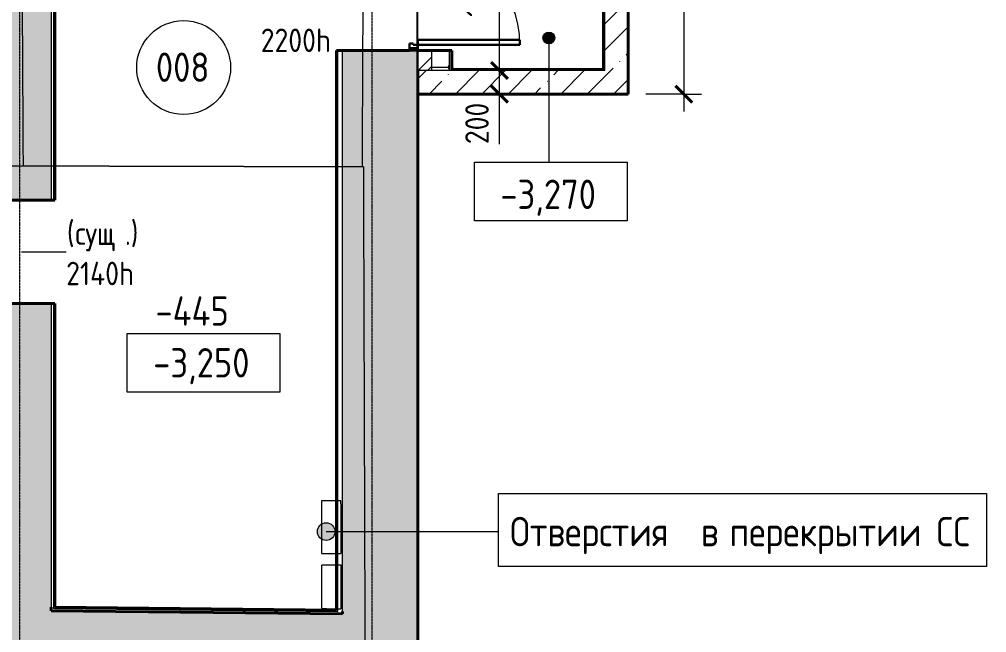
# Model space of a CAD drawing. Header units: millimetres. Extents: x -11886 to 147109, y 276 to 46084.
# Drawn here: x 555 to 8795, y 28864 to 34092 of the extents above; entities that cross this region are included whole.
import ezdxf

# ---------------------------------------------------------------- set-up
doc = ezdxf.new("R2010")
doc.units = ezdxf.units.MM
doc.linetypes.add('ADSK_Линия сетки', pattern=[25, 20, -2.5, 0, -2.5])
doc.linetypes.add('ADSK_Сверху', pattern=[4.5, 3, -1.5])
for name, color, linetype, lineweight in [('Аннотация', 7, 'Continuous', 20), ('Двери', 7, 'Continuous', 18), ('Марки', 7, 'Continuous', 20), ('Марки дверей', 7, 'Continuous', 20), ('Марки помещений', 7, 'Continuous', 20), ('Оси', 7, 'Continuous', 9), ('Отметки', 7, 'Continuous', 9), ('Перекрытие', 7, 'Continuous', 18), ('Размеры', 7, 'Continuous', 9), ('Размеры-100', 7, 'Continuous', 9), ('Стены внутренние', 7, 'Continuous', 18), ('Стены наружные', 7, 'Continuous', 18), ('Стены штриховка', 7, 'Continuous', 18)]:
    doc.layers.add(name, color=color, linetype=linetype, lineweight=lineweight)
doc.styles.add('GOST Common_1', font='GOST_Common.ttf', dxfattribs={"width": 0.9, "height": 250})
doc.styles.add('GOST Common_2', font='GOST_Common.ttf', dxfattribs={"width": 0.9, "height": 200})
doc.styles.add('GOST Common_B', font='', dxfattribs={"width": 0.9, "height": 250})
doc.styles.get('GOST Common_B').set_extended_font_data('GOST Common', bold=True)
doc.dimstyles.new('ADSK_Основной_2_мм_Округление_до_1_мм', dxfattribs={"dimscale": 304.8, "dimtxt": 201.142999, "dimasz": 0.463911, "dimexe": 0.492126, "dimexo": 0.492126, "dimgap": 0.098425, "dimtad": 1, "dimdec": 0, "dimdsep": 46, "dimtxsty": 'GOST Common_2', "dimblk1": 'OBLIQUE', "dimblk2": 'OBLIQUE', "dimsah": 1, "dimcen": 0.09, "dimdle": 0.492126, "dimazin": 2, "dimtfac": 1, "dimtdec": 4, "dimtix": 1, "dimtmove": 0, "dimatfit": 3, "dimfxl": 1, "dimtvp": 1, "dimtolj": 1, "dimtzin": 0, "dimlwd": 20, "dimlwe": 20, "dimarcsym": 2})
doc.dimstyles.new('ADSK_Основной_2_мм_Округление_до_1_мм_1', dxfattribs={"dimscale": 304.8, "dimtxt": 201.142999, "dimasz": 0.463911, "dimexe": 0.492126, "dimexo": 0.492126, "dimgap": 0.098425, "dimtad": 1, "dimdec": 0, "dimdsep": 46, "dimtxsty": 'GOST Common_2', "dimblk1": 'OBLIQUE', "dimblk2": 'OBLIQUE', "dimsah": 1, "dimcen": 0.09, "dimdle": 0.492126, "dimazin": 2, "dimtfac": 1, "dimtdec": 4, "dimtix": 1, "dimtmove": 1, "dimatfit": 3, "dimfxl": 1, "dimtvp": 1, "dimtolj": 1, "dimtzin": 0, "dimlwd": 20, "dimlwe": 20, "dimarcsym": 2})
pattern_1 = [(45, (0, 0), (-224.5064, 224.5064), []), (45, (224.5, 0), (-224.5064, 224.5064), [396.875, -79.375, 3.353, -76.022])]

# ---------------------------------------------------------------- blocks, each defined once
blk = doc.blocks.new('AC_Дверь_Однопольная - ДН-11л 970х2200h-2510391-00 План подвала кладочный')
at = {"layer": 'Двери', "lineweight": 30}
for p, q in [((435, 1190), (395, 1190)), ((395, 1190), (395, 320)), ((435, 320), (435, 1190)), ((-465, 320), (-485, 320)), ((-485, 320), (-485, 250)), ((-485, 250), (-465, 250)), ((-435, 320), (-465, 320)), ((-465, 320), (-465, 250)), ((-465, 250), (-465, 320)), ((-465, 250), (-425, 250)), ((-435, 280), (-435, 320)), ((-425, 280), (-435, 280)), ((-425, 250), (-425, 280)), ((395, 320), (435, 320)), ((435, 280), (425, 280)), ((425, 280), (425, 250)), ((425, 250), (465, 250)), ((465, 320), (435, 320)), ((435, 320), (435, 280)), ((465, 250), (465, 320)), ((485, 320), (465, 320)), ((465, 320), (465, 250)), ((465, 250), (485, 250)), ((485, 250), (485, 320))]:
    blk.add_line(p, q, dxfattribs=at)
at = {"layer": 'Двери'}
blk.add_arc((435, 320), 870, 90, 180, dxfattribs=at)
blk = doc.blocks.new('ADSK_Марка_Помещение_ОдноЗначение - Номер-247393-00 План подвала кладочный')
at = {"layer": 'Марки помещений'}
blk.add_circle((0, 0), 4, dxfattribs=at)
blk = doc.blocks.new('Высотные отметки - Рамка-5093-00 План подвала кладочный')
at = {"layer": 'Аннотация'}
for p, q in [((-6.5, 0), (-6.5, 5)), ((-6.5, 5), (6.5, 5)), ((6.5, 5), (6.5, 0)), ((6.5, 0), (-6.5, 0))]:
    blk.add_line(p, q, dxfattribs=at)
blk = doc.blocks.new('ADSK_Марка_Перекрытие - Отметка низа-2041711-00 План подвала кладочный')
at = {"layer": 'Марки'}
blk.add_line((-2.5, 0), (2.5, 0), dxfattribs=at)
blk = doc.blocks.new('DIMBLOCK32-00 План подвала кладочный')
at = {"layer": 'Размеры-100', "lineweight": 40}
for p, q in [((4645.1, 33655.5), (4574.4, 33726.2)), ((4645.1, 33655.5), (4715.8, 33584.8)), ((4645.1, 33455.3), (4574.4, 33526)), ((4645.1, 33455.3), (4715.8, 33384.6))]:
    blk.add_line(p, q, dxfattribs=at)
at = {"layer": 'Размеры-100', "lineweight": 20}
for p, q in [((4645.1, 33655.5), (4495.1, 33655.5)), ((4645.1, 33305.3), (4645.1, 33655.5)), ((4645.1, 33655.5), (4695.1, 33655.5)), ((4645.1, 33407.1), (4645.1, 33555.4)), ((4645.1, 33455.3), (4495.1, 33455.3)), ((4645.1, 33455.3), (4695.1, 33455.3)), ((4645.1, 33028.7), (4645.1, 33407.1))]:
    blk.add_line(p, q, dxfattribs=at)
at = {"layer": 'Размеры-100', "color": 0, "lineweight": 20, "insert": (4353.7, 33028.7), "char_height": 200, "width": 454.106, "attachment_point": 1, "rotation": 90, "line_spacing_factor": 1.022761, "style": 'GOST Common_2'}
blk.add_mtext('200', dxfattribs=at)
blk = doc.blocks.new('_Oblique')
at = {"color": 0, "linetype": 'ByBlock', "lineweight": -2}
blk.add_line((-0.5, -0.5), (0.5, 0.5), dxfattribs=at)
blk = doc.blocks.new('DIMBLOCK33-00 План подвала кладочный')
at = {"layer": 'Размеры-100', "lineweight": 40}
for p, q in [((4645.1, 35055.3), (4574.4, 35126)), ((4645.1, 35055.3), (4715.8, 34984.6)), ((4645.1, 33655.5), (4574.4, 33726.2)), ((4645.1, 33655.5), (4715.8, 33584.8))]:
    blk.add_line(p, q, dxfattribs=at)
at = {"layer": 'Размеры-100', "lineweight": 20}
for p, q in [((4645.1, 35055.3), (4495.1, 35055.3)), ((4645.1, 33655.5), (4645.1, 35055.3)), ((4645.1, 35055.3), (4695.1, 35055.3)), ((4645.1, 33655.5), (4495.1, 33655.5)), ((4645.1, 33655.5), (4695.1, 33655.5))]:
    blk.add_line(p, q, dxfattribs=at)
at = {"layer": 'Размеры-100', "color": 0, "lineweight": 20, "insert": (4353.7, 34113.4), "char_height": 200, "width": 580.928, "attachment_point": 1, "rotation": 90, "line_spacing_factor": 1.022761, "style": 'GOST Common_2'}
blk.add_mtext('1400', dxfattribs=at)
blk = doc.blocks.new('DIMBLOCK71-00 План подвала кладочный')
at = {"layer": 'Размеры-100', "lineweight": 20}
for p, q in [((6215.1, 39390.3), (6215.1, 33305.3)), ((6215.1, 39240.3), (5891.3, 39240.3)), ((6215.1, 39240.3), (6365.1, 39240.3)), ((6215.1, 36212.3), (6215.1, 36347.8)), ((6215.1, 35707.7), (6215.1, 36212.3)), ((6215.1, 33455.3), (5891.3, 33455.3)), ((6215.1, 33455.3), (6365.1, 33455.3))]:
    blk.add_line(p, q, dxfattribs=at)
at = {"layer": 'Размеры-100', "lineweight": 40}
for p, q in [((6215.1, 39240.3), (6144.4, 39311)), ((6215.1, 39240.3), (6285.8, 39169.6)), ((6215.1, 33455.3), (6144.4, 33526)), ((6215.1, 33455.3), (6285.8, 33384.6))]:
    blk.add_line(p, q, dxfattribs=at)
at = {"layer": 'Размеры-100', "color": 0, "lineweight": 20, "insert": (5923.7, 35707.7), "char_height": 200, "width": 605.475, "attachment_point": 1, "rotation": 90, "line_spacing_factor": 1.022761, "style": 'GOST Common_2'}
blk.add_mtext('5785', dxfattribs=at)

msp = doc.modelspace()

# ---------------------------------------------------------------- hatches: boundary and pattern name
at = {"layer": 'Аннотация', "lineweight": 9}
h = msp.add_hatch(color=256, dxfattribs=at)
edge = h.paths.add_edge_path()
edge.add_arc((3169.2, 29725.25), 75, 0, 360)
at = {"layer": 'Отметки'}
h = msp.add_hatch(color=256, dxfattribs=at)
edge = h.paths.add_edge_path()
edge.add_arc((5065.62, 33933.73), 50, 0, 360)
at = {"layer": 'Стены внутренние', "true_color": 0xc0c0c0}
h = msp.add_hatch(color=9, dxfattribs=at)
h.paths.add_polyline_path([(827.47, 29051.07), (827.47, 31670.52), (317.47, 31670.52), (317.47, 29056.54)])
h.paths.add_polyline_path([(365.73, 32549.61), (827.47, 32549.61), (827.47, 34449.54), (317.47, 34449.54), (317.47, 32549.61)])
h.paths.add_polyline_path([(827.47, 35419.54), (827.47, 36646.16), (317.47, 36651.12), (317.47, 35419.54), (757.47, 35419.54)])
msp.add_hatch(color=9, dxfattribs=at).paths.add_polyline_path([(3309.32, 28514.44), (3309.32, 29024.47), (-5663.84, 29120.66), (-5663.84, 28610.63), (3273.11, 28514.83)])
at = {"layer": 'Стены наружные', "true_color": 0xc0c0c0}
h = msp.add_hatch(color=9, dxfattribs=at)
h.paths.add_polyline_path([(3949.32, 28507.58), (3949.32, 33826.2), (3309.32, 33826.2), (3309.32, 28514.44), (3653.15, 28510.75)])
h.paths.add_polyline_path([(3949.32, 34796.2), (3949.32, 41455.32), (3309.32, 41455.32), (3309.32, 34796.2), (3879.32, 34796.2)])
h.paths.add_polyline_path([(3949.32, 42455.32), (3949.32, 43676.47), (3309.32, 43682.64), (3309.32, 42455.32)])
at = {"layer": 'Стены наружные', "lineweight": 9}
h = msp.add_hatch(dxfattribs=at)
h.set_pattern_fill('FP_3', color=256, style=0, pattern_type=2)
h.set_pattern_definition([(45, (0, 0), (-117.8655, 117.8655), []), (45, (78.58, 0), (-117.8655, 117.8655), [])])
h.paths.add_polyline_path([(4069.32, 33655.32), (4069.32, 33826.2), (3949.32, 33826.2), (3949.32, 33655.32)])
h.paths.add_polyline_path([(3949.32, 34796.2), (4069.32, 34796.2), (4069.32, 39239.88), (3949.32, 39239.88), (3949.32, 35554.58)])
h = msp.add_hatch(dxfattribs=at)
h.set_pattern_fill('FP_4', color=256, style=0, pattern_type=2)
h.set_pattern_definition([(0, (0, 0), (238.125, 137.482), [158.75, -317.5]), (120, (0, 0), (-238.1254, 137.4813), [158.75, -317.5]), (60, (0, 0), (-0.0004, 274.9633), [0, -317.5, 158.75, 0])])
h.paths.add_polyline_path([(4219.32, 33655.32), (4219.32, 33826.2), (4069.32, 33826.2), (4069.32, 33655.32)])
h.paths.add_polyline_path([(4069.32, 34796.2), (4219.32, 34796.2), (4219.32, 39239.88), (4069.32, 39239.88), (4069.32, 35554.58)])
h = msp.add_hatch(dxfattribs=at)
h.set_pattern_fill('FP_2', color=256, style=0, pattern_type=2)
h.set_pattern_definition(pattern_1)
h.paths.add_polyline_path([(5541.26, 33455.32), (5741.26, 33455.32), (5741.26, 39240.32), (5541.26, 39240.32), (5541.26, 33655.32)])
h = msp.add_hatch(dxfattribs=at)
h.set_pattern_fill('FP_2', color=256, style=0, pattern_type=2)
h.set_pattern_definition(pattern_1)
h.paths.add_polyline_path([(5541.26, 33455.32), (5541.26, 33655.32), (3949.32, 33655.32), (3949.32, 33455.32), (5531.26, 33455.32)])

# ---------------------------------------------------------------- linework, layer by layer
at = {"layer": 'Аннотация', "lineweight": 9}
msp.add_line((3169.2, 29725.25), (4635.51, 29725.25), dxfattribs=at)
at = {"layer": 'Аннотация', "lineweight": 9, "flags": 128}
msp.add_lwpolyline([(4635.51, 30050.82), (8794.61, 30050.82), (8794.61, 29427.82), (4635.51, 29427.82)], close=True, dxfattribs=at)
at = {"layer": 'Аннотация', "lineweight": 9}
msp.add_circle((3169.2, 29725.25), 75, dxfattribs=at)
at = {"layer": 'Марки дверей'}
msp.add_line((572.47, 32110.06), (954.61, 32110.06), dxfattribs=at)
at = {"layer": 'Оси', "linetype": 'ADSK_Линия сетки'}
for p, q in [((559.91, 1075.56), (559.91, 44421.85)), ((3559.91, 1075.56), (3559.91, 44421.85))]:
    msp.add_line(p, q, dxfattribs=at)
at = {"layer": 'Отметки', "lineweight": 20}
for p, q in [((5065.62, 33933.73), (5065.62, 32874.87)), ((5065.62, 32874.87), (5081.31, 32874.87))]:
    msp.add_line(p, q, dxfattribs=at)
at = {"layer": 'Отметки'}
msp.add_circle((5065.62, 33933.73), 50, dxfattribs=at)
at = {"layer": 'Перекрытие', "color": 9, "linetype": 'ADSK_Сверху', "true_color": 0xc2c2c2}
for p, q in [((564.32, 36903.73), (587.07, 32840.95)), ((3493.35, 36875.24), (3474.46, 32833.8)), ((3485.71, 32833.77), (-5831.37, 32856.85)), ((3485.71, 32833.77), (3498.76, 28768.92)), ((3295.05, 29988.56), (3130.14, 29988.56)), ((3130.14, 29988.56), (3130.14, 29538.56)), ((3296.39, 29538.56), (3295.05, 29988.56)), ((3130.14, 29538.56), (3296.39, 29538.56)), ((3130.14, 29438.56), (3130.14, 29068.55)), ((3296.69, 29438.56), (3130.14, 29438.56)), ((3297.8, 29067.13), (3296.69, 29438.56)), ((3130.14, 29068.55), (3297.8, 29067.13))]:
    msp.add_line(p, q, dxfattribs=at)
at = {"layer": 'Перекрытие', "color": 136, "true_color": 0x008080}
for p, q in [((3949.32, 33916.2), (3949.32, 34746.2)), ((3309.32, 33826.2), (3879.32, 33827.77)), ((827.47, 32549.27), (317.47, 32549.61))]:
    msp.add_line(p, q, dxfattribs=at)
at = {"layer": 'Стены внутренние'}
msp.add_line((827.47, 34449.54), (827.47, 32549.61), dxfattribs=at)
at = {"layer": 'Стены внутренние', "lineweight": 40}
for p, q in [((857.47, 32549.61), (857.47, 34449.54)), ((3257.32, 33826.2), (3257.32, 29055.03)), ((3309.32, 33826.2), (3257.32, 33826.2)), ((267.47, 32549.61), (857.47, 32549.61)), ((857.47, 31670.52), (267.47, 31670.52)), ((857.47, 29080.75), (857.47, 31670.52)), ((827.47, 29051.07), (827.47, 29081.08)), ((827.47, 29051.07), (3309.32, 29024.47)), ((3309.32, 29024.47), (827.47, 29051.07)), ((3257.32, 29055.03), (857.47, 29080.75)), ((3309.32, 29024.47), (3309.32, 29044.47))]:
    msp.add_line(p, q, dxfattribs=at)
at = {"layer": 'Стены наружные', "color": 253, "linetype": 'ADSK_Сверху', "true_color": 0xaaaaaa}
msp.add_line((3943.5, 20918.63), (3943.5, 43663.9), dxfattribs=at)
at = {"layer": 'Стены наружные', "lineweight": 40}
for p, q in [((5741.26, 33455.32), (5741.26, 39240.32)), ((5531.26, 37555.32), (5531.26, 33665.32)), ((3879.32, 33826.2), (3309.32, 33826.2)), ((4239.32, 33826.2), (3949.32, 33826.2)), ((4239.32, 33665.32), (4239.32, 33826.2)), ((3949.32, 33665.32), (3949.32, 33455.32)), ((3949.32, 28507.58), (3949.32, 33655.32)), ((5531.26, 33665.32), (4239.32, 33665.32)), ((3949.32, 33455.32), (5741.26, 33455.32))]:
    msp.add_line(p, q, dxfattribs=at)
at = {"layer": 'Стены наружные'}
msp.add_line((3949.32, 33665.32), (3949.32, 33826.2), dxfattribs=at)
at = {"layer": 'Стены штриховка'}
for p, q in [((5541.26, 33655.32), (5541.26, 37555.32)), ((847.47, 34449.54), (847.47, 32549.61)), ((3259.32, 29055.01), (3259.32, 33826.2)), ((3269.32, 29044.9), (3269.32, 33826.2)), ((3309.32, 29044.47), (3309.32, 33826.2)), ((3949.32, 33826.2), (3949.32, 33665.32)), ((4069.32, 33655.32), (4069.32, 33826.2)), ((4219.32, 33655.32), (4219.32, 33826.2)), ((5541.26, 33655.32), (3949.32, 33655.32)), ((4239.32, 33655.32), (4239.32, 33665.32)), ((827.47, 31670.52), (827.47, 29081.08)), ((847.47, 31670.52), (847.47, 29070.86)), ((847.47, 29070.86), (3269.32, 29044.9))]:
    msp.add_line(p, q, dxfattribs=at)

# ---------------------------------------------------------------- block references
at = {"layer": 'Двери', "rotation": 269.9999999999999}
msp.add_blockref('AC_Дверь_Однопольная - ДН-11л 970х2200h-2510391-00 План подвала кладочный', (3629.32, 34311.2), dxfattribs=at)
at = {"layer": 'Марки', "xscale": 99.99999999999993, "yscale": 99.99999999999993, "zscale": 99.99999999999993}
msp.add_blockref('ADSK_Марка_Перекрытие - Отметка низа-2041711-00 План подвала кладочный', (2064.84, 31412.75), dxfattribs=at)
at = {"layer": 'Марки помещений', "xscale": 99.99999999999993, "yscale": 99.99999999999993, "zscale": 99.99999999999993}
msp.add_blockref('ADSK_Марка_Помещение_ОдноЗначение - Номер-247393-00 План подвала кладочный', (1954.73, 33681.42), dxfattribs=at)
at = {"layer": 'Отметки', "lineweight": 20, "xscale": 99.99999999999993, "yscale": 99.99999999999993, "zscale": 99.99999999999993, "rotation": 180}
msp.add_blockref('Высотные отметки - Рамка-5093-00 План подвала кладочный', (5081.31, 32874.87), dxfattribs=at)
at = {"layer": 'Отметки', "lineweight": 20, "xscale": 99.99999999999993, "yscale": 99.99999999999993, "zscale": 99.99999999999993}
msp.add_blockref('Высотные отметки - Рамка-5093-00 План подвала кладочный', (2124.28, 30912.94), dxfattribs=at)

# ---------------------------------------------------------------- texts
at = {"layer": 'Аннотация', "lineweight": 9, "char_height": 250, "attachment_point": 1, "style": 'GOST Common_B'}
for s, insert, width in [('Отверстия', (4735.51, 29850.25), 1868.7336), ('\\fGOST Common|b1|i0|c204|p34|;\\W.9; ', (6277.37, 29850.25), 101.0126), ('\\fGOST Common|b1|i0|c204|p34|;\\W.9; ', (6521.45, 29850.25), 101.0126), ('\\fGOST Common|b1|i0|c204|p34|;\\W.9; ', (8283.57, 29850.25), 101.0126), ('СС', (8366.92, 29850.25), 389.6201), ('\\fGOST Common|b1|i0|c204|p34|;\\W.9;в', (6360.71, 29850.25), 194.8101), ('перекрытии', (6604.79, 29850.25), 2034.6829)]:
    msp.add_mtext(s, dxfattribs=dict(at, insert=insert, width=width))
at = {"layer": 'Марки', "lineweight": 9, "insert": (1714.91, 31730.59), "char_height": 250, "width": 822.5314, "attachment_point": 1, "style": 'GOST Common_1'}
msp.add_mtext('-445', dxfattribs=at)
at = {"layer": 'Марки дверей', "lineweight": 9, "char_height": 200, "attachment_point": 1, "style": 'GOST Common_2'}
for s, insert, width in [('2200h', (2611.81, 34013.65), 793.6706), ('\\fGOST Common|b0|i0|c204|p34|;\\W.9;(', (960.56, 32369.64), 86.5822), ('.)', (1454.67, 32369.64), 151.5189), ('сущ', (1032, 32369.64), 512.2783), ('2140h', (954.61, 32025.68), 764.8099)]:
    msp.add_mtext(s, dxfattribs=dict(at, insert=insert, width=width))
at = {"layer": 'Марки помещений', "lineweight": 9, "insert": (1718.47, 33809.14), "char_height": 250, "width": 584.4302, "attachment_point": 1, "style": 'GOST Common_1'}
msp.add_mtext('008', dxfattribs=at)
at = {"layer": 'Отметки', "lineweight": 20, "char_height": 250, "width": 1028.8226, "attachment_point": 1, "line_spacing_factor": 1.022761, "style": 'GOST Common_1'}
for s, insert in [('-3,270', (4652.63, 32725.43)), ('-3,250', (1695.6, 31289.64))]:
    msp.add_mtext(s, dxfattribs=dict(at, insert=insert))

# ---------------------------------------------------------------- dimensions: what is measured, and where the dimension line sits
at = {"layer": 'Размеры', "lineweight": 20}
for base, p1, p2, override, picture, middle in [((6215.05, 33455.32), (5741.26, 39240.32), (5741.26, 33455.32), {"dimpost": '<>', "dimfxl": 5785}, 'DIMBLOCK71-00 План подвала кладочный', (6057.02, 36010.47)), ((4645.1, 33655.5), (4545.12, 33455.32), (4545.12, 33655.5), {"dimpost": '<>', "dimfxl": 200.182832}, 'DIMBLOCK32-00 План подвала кладочный', (4487.07, 33255.78))]:
    dim = msp.add_linear_dim(base=base, p1=p1, p2=p2, angle=90, dimstyle='ADSK_Основной_2_мм_Округление_до_1_мм_1', override=override, dxfattribs=at)
    dim.commit()
    dim.dimension.update_dxf_attribs({"geometry": picture, "text_midpoint": middle, "dimtype": 160, "text_rotation": 90})
dim = msp.add_linear_dim(base=(4645.1, 35055.32), p1=(4545.12, 33655.5), p2=(4545.12, 35055.32), angle=90, dimstyle='ADSK_Основной_2_мм_Округление_до_1_мм', override={"dimpost": '<>', "dimfxl": 1399.817168}, dxfattribs=at)
dim.commit()
dim.dimension.update_dxf_attribs({"geometry": 'DIMBLOCK33-00 План подвала кладочный', "text_midpoint": (4515.1, 34355.41)})

doc.saveas('drawing.dxf')
